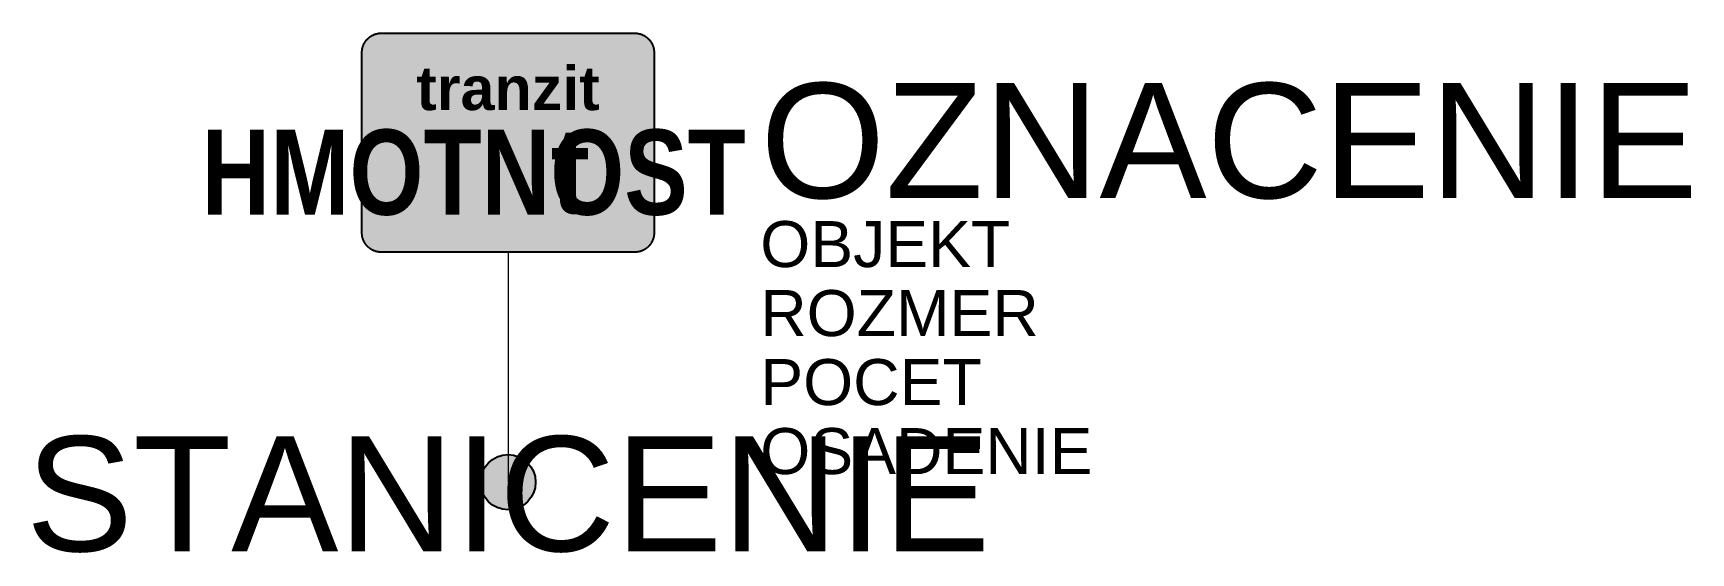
# Model space of a CAD drawing. Header units: metres. Extents: x -10.3 to 25.7, y -1.5 to 9.8.
import ezdxf
from ezdxf.enums import TextEntityAlignment as Align

# ---------------------------------------------------------------- set-up
doc = ezdxf.new("R2010")
doc.units = ezdxf.units.M
doc.layers.get('Defpoints').update_dxf_attribs({"color": 140, "lineweight": 5})
doc.styles.add('DZ', font='arialbd.ttf')
doc.styles.get("Standard").update_dxf_attribs({"font": 'arial.ttf'})

msp = doc.modelspace()

# ---------------------------------------------------------------- hatches: boundary and pattern name
at = {"true_color": 0xf1efea}
msp.add_hatch(color=7, dxfattribs=at).paths.add_polyline_path([(-2.752, 5), (-2.757, 5), (-2.762, 5), (-2.767, 5), (-2.773, 5), (-2.778, 5.001), (-2.783, 5.001), (-2.788, 5.002), (-2.793, 5.002), (-2.799, 5.003), (-2.804, 5.003), (-2.809, 5.004), (-2.814, 5.005), (-2.819, 5.005), (-2.824, 5.006), (-2.83, 5.007), (-2.835, 5.008), (-2.84, 5.009), (-2.845, 5.01), (-2.85, 5.012), (-2.855, 5.013), (-2.86, 5.014), (-2.865, 5.015), (-2.87, 5.017), (-2.875, 5.018), (-2.88, 5.02), (-2.885, 5.021), (-2.89, 5.023), (-2.894, 5.025), (-2.899, 5.027), (-2.904, 5.028), (-2.909, 5.03), (-2.914, 5.032), (-2.918, 5.034), (-2.923, 5.036), (-2.928, 5.038), (-2.933, 5.041), (-2.937, 5.043), (-2.942, 5.045), (-2.946, 5.047), (-2.951, 5.05), (-2.956, 5.052), (-2.96, 5.055), (-2.965, 5.057), (-2.969, 5.06), (-2.973, 5.063), (-2.978, 5.065), (-2.982, 5.068), (-2.987, 5.071), (-2.991, 5.074), (-2.995, 5.077), (-2.999, 5.08), (-3.004, 5.083), (-3.008, 5.086), (-3.012, 5.089), (-3.016, 5.093), (-3.02, 5.096), (-3.024, 5.099), (-3.028, 5.103), (-3.032, 5.106), (-3.036, 5.109), (-3.04, 5.113), (-3.044, 5.117), (-3.047, 5.12), (-3.051, 5.124), (-3.055, 5.128), (-3.058, 5.131), (-3.062, 5.135), (-3.065, 5.139), (-3.069, 5.143), (-3.072, 5.147), (-3.076, 5.151), (-3.079, 5.155), (-3.082, 5.159), (-3.086, 5.163), (-3.089, 5.167), (-3.092, 5.171), (-3.095, 5.176), (-3.098, 5.18), (-3.101, 5.184), (-3.104, 5.188), (-3.107, 5.193), (-3.109, 5.197), (-3.112, 5.201), (-3.115, 5.206), (-3.118, 5.21), (-3.12, 5.215), (-3.123, 5.219), (-3.125, 5.224), (-3.128, 5.229), (-3.13, 5.233), (-3.132, 5.238), (-3.134, 5.242), (-3.137, 5.247), (-3.139, 5.252), (-3.141, 5.256), (-3.143, 5.261), (-3.145, 5.266), (-3.147, 5.271), (-3.148, 5.276), (-3.15, 5.281), (-3.152, 5.285), (-3.154, 5.29), (-3.155, 5.295), (-3.157, 5.3), (-3.158, 5.305), (-3.16, 5.31), (-3.161, 5.315), (-3.162, 5.32), (-3.164, 5.325), (-3.165, 5.33), (-3.166, 5.335), (-3.167, 5.34), (-3.168, 5.345), (-3.169, 5.351), (-3.17, 5.356), (-3.17, 5.361), (-3.171, 5.366), (-3.172, 5.371), (-3.172, 5.376), (-3.173, 5.381), (-3.173, 5.387), (-3.174, 5.392), (-3.174, 5.397), (-3.174, 5.402), (-3.175, 5.408), (-3.175, 5.413), (-3.175, 5.418), (-3.175, 5.423), (-3.175, 9.339), (-3.175, 9.344), (-3.175, 9.35), (-3.175, 9.355), (-3.174, 9.36), (-3.174, 9.365), (-3.174, 9.371), (-3.173, 9.376), (-3.173, 9.381), (-3.172, 9.386), (-3.172, 9.391), (-3.171, 9.397), (-3.17, 9.402), (-3.17, 9.407), (-3.169, 9.412), (-3.168, 9.417), (-3.167, 9.422), (-3.166, 9.427), (-3.165, 9.432), (-3.164, 9.437), (-3.162, 9.442), (-3.161, 9.447), (-3.16, 9.452), (-3.158, 9.457), (-3.157, 9.462), (-3.155, 9.467), (-3.154, 9.472), (-3.152, 9.477), (-3.15, 9.482), (-3.148, 9.487), (-3.147, 9.492), (-3.145, 9.496), (-3.143, 9.501), (-3.141, 9.506), (-3.139, 9.511), (-3.137, 9.515), (-3.134, 9.52), (-3.132, 9.525), (-3.13, 9.529), (-3.128, 9.534), (-3.125, 9.538), (-3.123, 9.543), (-3.12, 9.548), (-3.118, 9.552), (-3.115, 9.556), (-3.112, 9.561), (-3.109, 9.565), (-3.107, 9.57), (-3.104, 9.574), (-3.101, 9.578), (-3.098, 9.583), (-3.095, 9.587), (-3.092, 9.591), (-3.089, 9.595), (-3.086, 9.599), (-3.082, 9.603), (-3.079, 9.607), (-3.076, 9.611), (-3.072, 9.615), (-3.069, 9.619), (-3.065, 9.623), (-3.062, 9.627), (-3.058, 9.631), (-3.055, 9.635), (-3.051, 9.638), (-3.047, 9.642), (-3.044, 9.646), (-3.04, 9.649), (-3.036, 9.653), (-3.032, 9.656), (-3.028, 9.66), (-3.024, 9.663), (-3.02, 9.667), (-3.016, 9.67), (-3.012, 9.673), (-3.008, 9.676), (-3.004, 9.679), (-2.999, 9.682), (-2.995, 9.685), (-2.991, 9.688), (-2.987, 9.691), (-2.982, 9.694), (-2.978, 9.697), (-2.973, 9.7), (-2.969, 9.702), (-2.965, 9.705), (-2.96, 9.708), (-2.956, 9.71), (-2.951, 9.713), (-2.946, 9.715), (-2.942, 9.717), (-2.937, 9.72), (-2.933, 9.722), (-2.928, 9.724), (-2.923, 9.726), (-2.918, 9.728), (-2.914, 9.73), (-2.909, 9.732), (-2.904, 9.734), (-2.899, 9.736), (-2.894, 9.738), (-2.89, 9.739), (-2.885, 9.741), (-2.88, 9.743), (-2.875, 9.744), (-2.87, 9.746), (-2.865, 9.747), (-2.86, 9.748), (-2.855, 9.75), (-2.85, 9.751), (-2.845, 9.752), (-2.84, 9.753), (-2.835, 9.754), (-2.83, 9.755), (-2.824, 9.756), (-2.819, 9.757), (-2.814, 9.758), (-2.809, 9.759), (-2.804, 9.759), (-2.799, 9.76), (-2.793, 9.76), (-2.788, 9.761), (-2.783, 9.761), (-2.778, 9.762), (-2.773, 9.762), (-2.767, 9.762), (-2.762, 9.762), (-2.757, 9.762), (-2.752, 9.762), (2.752, 9.762), (2.757, 9.762), (2.762, 9.762), (2.767, 9.762), (2.773, 9.762), (2.778, 9.762), (2.783, 9.761), (2.788, 9.761), (2.793, 9.76), (2.799, 9.76), (2.804, 9.759), (2.809, 9.759), (2.814, 9.758), (2.819, 9.757), (2.824, 9.756), (2.83, 9.755), (2.835, 9.754), (2.84, 9.753), (2.845, 9.752), (2.85, 9.751), (2.855, 9.75), (2.86, 9.748), (2.865, 9.747), (2.87, 9.746), (2.875, 9.744), (2.88, 9.743), (2.885, 9.741), (2.89, 9.739), (2.894, 9.738), (2.899, 9.736), (2.904, 9.734), (2.909, 9.732), (2.914, 9.73), (2.918, 9.728), (2.923, 9.726), (2.928, 9.724), (2.933, 9.722), (2.937, 9.72), (2.942, 9.717), (2.946, 9.715), (2.951, 9.713), (2.956, 9.71), (2.96, 9.708), (2.965, 9.705), (2.969, 9.702), (2.973, 9.7), (2.978, 9.697), (2.982, 9.694), (2.987, 9.691), (2.991, 9.688), (2.995, 9.685), (2.999, 9.682), (3.003, 9.679), (3.008, 9.676), (3.012, 9.673), (3.016, 9.67), (3.02, 9.667), (3.024, 9.663), (3.028, 9.66), (3.032, 9.656), (3.036, 9.653), (3.04, 9.649), (3.043, 9.646), (3.047, 9.642), (3.051, 9.638), (3.055, 9.635), (3.058, 9.631), (3.062, 9.627), (3.065, 9.623), (3.069, 9.619), (3.072, 9.615), (3.076, 9.611), (3.079, 9.607), (3.082, 9.603), (3.086, 9.599), (3.089, 9.595), (3.092, 9.591), (3.095, 9.587), (3.098, 9.583), (3.101, 9.578), (3.104, 9.574), (3.107, 9.57), (3.109, 9.565), (3.112, 9.561), (3.115, 9.556), (3.118, 9.552), (3.12, 9.548), (3.123, 9.543), (3.125, 9.538), (3.128, 9.534), (3.13, 9.529), (3.132, 9.525), (3.134, 9.52), (3.137, 9.515), (3.139, 9.511), (3.141, 9.506), (3.143, 9.501), (3.145, 9.496), (3.147, 9.492), (3.148, 9.487), (3.15, 9.482), (3.152, 9.477), (3.154, 9.472), (3.155, 9.467), (3.157, 9.462), (3.158, 9.457), (3.16, 9.452), (3.161, 9.447), (3.162, 9.442), (3.163, 9.437), (3.165, 9.432), (3.166, 9.427), (3.167, 9.422), (3.168, 9.417), (3.169, 9.412), (3.17, 9.407), (3.17, 9.402), (3.171, 9.397), (3.172, 9.391), (3.172, 9.386), (3.173, 9.381), (3.173, 9.376), (3.174, 9.371), (3.174, 9.365), (3.174, 9.36), (3.175, 9.355), (3.175, 9.35), (3.175, 9.344), (3.175, 9.339), (3.175, 5.423), (3.175, 5.418), (3.175, 5.413), (3.175, 5.408), (3.174, 5.402), (3.174, 5.397), (3.174, 5.392), (3.173, 5.387), (3.173, 5.381), (3.172, 5.376), (3.172, 5.371), (3.171, 5.366), (3.17, 5.361), (3.17, 5.356), (3.169, 5.351), (3.168, 5.345), (3.167, 5.34), (3.166, 5.335), (3.165, 5.33), (3.163, 5.325), (3.162, 5.32), (3.161, 5.315), (3.16, 5.31), (3.158, 5.305), (3.157, 5.3), (3.155, 5.295), (3.154, 5.29), (3.152, 5.285), (3.15, 5.281), (3.148, 5.276), (3.147, 5.271), (3.145, 5.266), (3.143, 5.261), (3.141, 5.256), (3.139, 5.252), (3.137, 5.247), (3.134, 5.242), (3.132, 5.238), (3.13, 5.233), (3.128, 5.229), (3.125, 5.224), (3.123, 5.219), (3.12, 5.215), (3.118, 5.21), (3.115, 5.206), (3.112, 5.201), (3.109, 5.197), (3.107, 5.193), (3.104, 5.188), (3.101, 5.184), (3.098, 5.18), (3.095, 5.176), (3.092, 5.171), (3.089, 5.167), (3.086, 5.163), (3.082, 5.159), (3.079, 5.155), (3.076, 5.151), (3.072, 5.147), (3.069, 5.143), (3.065, 5.139), (3.062, 5.135), (3.058, 5.131), (3.055, 5.128), (3.051, 5.124), (3.047, 5.12), (3.043, 5.117), (3.04, 5.113), (3.036, 5.109), (3.032, 5.106), (3.028, 5.103), (3.024, 5.099), (3.02, 5.096), (3.016, 5.093), (3.012, 5.089), (3.008, 5.086), (3.003, 5.083), (2.999, 5.08), (2.995, 5.077), (2.991, 5.074), (2.987, 5.071), (2.982, 5.068), (2.978, 5.065), (2.973, 5.063), (2.969, 5.06), (2.965, 5.057), (2.96, 5.055), (2.956, 5.052), (2.951, 5.05), (2.946, 5.047), (2.942, 5.045), (2.937, 5.043), (2.933, 5.041), (2.928, 5.038), (2.923, 5.036), (2.918, 5.034), (2.914, 5.032), (2.909, 5.03), (2.904, 5.028), (2.899, 5.027), (2.894, 5.025), (2.89, 5.023), (2.885, 5.021), (2.88, 5.02), (2.875, 5.018), (2.87, 5.017), (2.865, 5.015), (2.86, 5.014), (2.855, 5.013), (2.85, 5.012), (2.845, 5.01), (2.84, 5.009), (2.835, 5.008), (2.83, 5.007), (2.824, 5.006), (2.819, 5.005), (2.814, 5.005), (2.809, 5.004), (2.804, 5.003), (2.799, 5.003), (2.793, 5.002), (2.788, 5.002), (2.783, 5.001), (2.778, 5.001), (2.773, 5), (2.767, 5), (2.762, 5), (2.757, 5), (2.752, 5)])
at = {"true_color": 0x9b9b9b}
h = msp.add_hatch(color=253, dxfattribs=at)
h.paths.add_polyline_path([(-2.752, 5.106), (-2.76, 5.106), (-2.768, 5.106), (-2.776, 5.107), (-2.784, 5.107), (-2.792, 5.108), (-2.8, 5.109), (-2.808, 5.111), (-2.816, 5.112), (-2.823, 5.114), (-2.831, 5.116), (-2.839, 5.118), (-2.846, 5.12), (-2.854, 5.122), (-2.861, 5.125), (-2.868, 5.128), (-2.875, 5.131), (-2.882, 5.134), (-2.889, 5.137), (-2.896, 5.141), (-2.903, 5.144), (-2.91, 5.148), (-2.916, 5.152), (-2.923, 5.156), (-2.929, 5.16), (-2.935, 5.164), (-2.942, 5.169), (-2.948, 5.174), (-2.954, 5.178), (-2.959, 5.183), (-2.965, 5.188), (-2.971, 5.193), (-2.976, 5.199), (-2.981, 5.204), (-2.987, 5.21), (-2.992, 5.215), (-2.997, 5.221), (-3.001, 5.227), (-3.006, 5.233), (-3.011, 5.239), (-3.015, 5.246), (-3.019, 5.252), (-3.023, 5.259), (-3.027, 5.265), (-3.031, 5.272), (-3.034, 5.279), (-3.038, 5.286), (-3.041, 5.293), (-3.044, 5.3), (-3.047, 5.307), (-3.05, 5.314), (-3.053, 5.321), (-3.055, 5.329), (-3.057, 5.336), (-3.059, 5.344), (-3.061, 5.352), (-3.063, 5.359), (-3.064, 5.367), (-3.066, 5.375), (-3.067, 5.383), (-3.068, 5.391), (-3.068, 5.399), (-3.069, 5.407), (-3.069, 5.415), (-3.069, 5.423), (-3.069, 9.339), (-3.069, 9.347), (-3.069, 9.355), (-3.068, 9.364), (-3.068, 9.372), (-3.067, 9.38), (-3.066, 9.388), (-3.064, 9.395), (-3.063, 9.403), (-3.061, 9.411), (-3.059, 9.418), (-3.057, 9.426), (-3.055, 9.434), (-3.053, 9.441), (-3.05, 9.448), (-3.047, 9.456), (-3.044, 9.463), (-3.041, 9.47), (-3.038, 9.477), (-3.034, 9.484), (-3.031, 9.49), (-3.027, 9.497), (-3.023, 9.504), (-3.019, 9.51), (-3.015, 9.517), (-3.011, 9.523), (-3.006, 9.529), (-3.001, 9.535), (-2.997, 9.541), (-2.992, 9.547), (-2.987, 9.553), (-2.981, 9.558), (-2.976, 9.564), (-2.971, 9.569), (-2.965, 9.574), (-2.959, 9.579), (-2.954, 9.584), (-2.948, 9.589), (-2.942, 9.594), (-2.935, 9.598), (-2.929, 9.602), (-2.923, 9.607), (-2.916, 9.611), (-2.91, 9.615), (-2.903, 9.618), (-2.896, 9.622), (-2.889, 9.625), (-2.882, 9.629), (-2.875, 9.632), (-2.868, 9.635), (-2.861, 9.637), (-2.854, 9.64), (-2.846, 9.642), (-2.839, 9.645), (-2.831, 9.647), (-2.823, 9.649), (-2.816, 9.65), (-2.808, 9.652), (-2.8, 9.653), (-2.792, 9.654), (-2.784, 9.655), (-2.776, 9.656), (-2.768, 9.656), (-2.76, 9.657), (-2.752, 9.657), (2.752, 9.657), (2.76, 9.657), (2.768, 9.656), (2.776, 9.656), (2.784, 9.655), (2.792, 9.654), (2.8, 9.653), (2.808, 9.652), (2.816, 9.65), (2.823, 9.649), (2.831, 9.647), (2.839, 9.645), (2.846, 9.642), (2.853, 9.64), (2.861, 9.637), (2.868, 9.635), (2.875, 9.632), (2.882, 9.629), (2.889, 9.625), (2.896, 9.622), (2.903, 9.618), (2.91, 9.615), (2.916, 9.611), (2.923, 9.607), (2.929, 9.602), (2.935, 9.598), (2.942, 9.594), (2.948, 9.589), (2.954, 9.584), (2.959, 9.579), (2.965, 9.574), (2.971, 9.569), (2.976, 9.564), (2.981, 9.558), (2.987, 9.553), (2.992, 9.547), (2.997, 9.541), (3.001, 9.535), (3.006, 9.529), (3.011, 9.523), (3.015, 9.517), (3.019, 9.51), (3.023, 9.504), (3.027, 9.497), (3.031, 9.49), (3.034, 9.484), (3.038, 9.477), (3.041, 9.47), (3.044, 9.463), (3.047, 9.456), (3.05, 9.448), (3.052, 9.441), (3.055, 9.434), (3.057, 9.426), (3.059, 9.418), (3.061, 9.411), (3.063, 9.403), (3.064, 9.395), (3.066, 9.388), (3.067, 9.38), (3.068, 9.372), (3.068, 9.364), (3.069, 9.355), (3.069, 9.347), (3.069, 9.339), (3.069, 5.423), (3.069, 5.415), (3.069, 5.407), (3.068, 5.399), (3.068, 5.391), (3.067, 5.383), (3.066, 5.375), (3.064, 5.367), (3.063, 5.359), (3.061, 5.352), (3.059, 5.344), (3.057, 5.336), (3.055, 5.329), (3.052, 5.321), (3.05, 5.314), (3.047, 5.307), (3.044, 5.3), (3.041, 5.293), (3.038, 5.286), (3.034, 5.279), (3.031, 5.272), (3.027, 5.265), (3.023, 5.259), (3.019, 5.252), (3.015, 5.246), (3.011, 5.239), (3.006, 5.233), (3.001, 5.227), (2.997, 5.221), (2.992, 5.215), (2.987, 5.21), (2.981, 5.204), (2.976, 5.199), (2.971, 5.193), (2.965, 5.188), (2.959, 5.183), (2.954, 5.178), (2.948, 5.174), (2.942, 5.169), (2.935, 5.164), (2.929, 5.16), (2.923, 5.156), (2.916, 5.152), (2.91, 5.148), (2.903, 5.144), (2.896, 5.141), (2.889, 5.137), (2.882, 5.134), (2.875, 5.131), (2.868, 5.128), (2.861, 5.125), (2.853, 5.122), (2.846, 5.12), (2.839, 5.118), (2.831, 5.116), (2.823, 5.114), (2.816, 5.112), (2.808, 5.111), (2.8, 5.109), (2.792, 5.108), (2.784, 5.107), (2.776, 5.107), (2.768, 5.106), (2.76, 5.106), (2.752, 5.106)])
h.paths.add_polyline_path([(-2.752, 5.265), (-2.756, 5.265), (-2.76, 5.265), (-2.764, 5.265), (-2.768, 5.265), (-2.772, 5.266), (-2.776, 5.266), (-2.78, 5.267), (-2.784, 5.268), (-2.788, 5.269), (-2.791, 5.27), (-2.795, 5.271), (-2.799, 5.272), (-2.803, 5.273), (-2.806, 5.274), (-2.81, 5.276), (-2.813, 5.277), (-2.817, 5.279), (-2.82, 5.28), (-2.824, 5.282), (-2.827, 5.284), (-2.831, 5.286), (-2.834, 5.288), (-2.837, 5.29), (-2.84, 5.292), (-2.844, 5.294), (-2.847, 5.296), (-2.85, 5.298), (-2.853, 5.301), (-2.856, 5.303), (-2.858, 5.306), (-2.861, 5.308), (-2.864, 5.311), (-2.867, 5.314), (-2.869, 5.317), (-2.872, 5.319), (-2.874, 5.322), (-2.877, 5.325), (-2.879, 5.328), (-2.881, 5.331), (-2.883, 5.335), (-2.885, 5.338), (-2.887, 5.341), (-2.889, 5.344), (-2.891, 5.348), (-2.893, 5.351), (-2.895, 5.354), (-2.896, 5.358), (-2.898, 5.361), (-2.899, 5.365), (-2.901, 5.369), (-2.902, 5.372), (-2.903, 5.376), (-2.904, 5.38), (-2.905, 5.384), (-2.906, 5.387), (-2.907, 5.391), (-2.908, 5.395), (-2.909, 5.399), (-2.909, 5.403), (-2.91, 5.407), (-2.91, 5.411), (-2.91, 5.415), (-2.91, 5.419), (-2.91, 5.423), (-2.91, 9.339), (-2.91, 9.343), (-2.91, 9.347), (-2.91, 9.351), (-2.91, 9.355), (-2.909, 9.359), (-2.909, 9.363), (-2.908, 9.367), (-2.907, 9.371), (-2.906, 9.375), (-2.905, 9.379), (-2.904, 9.383), (-2.903, 9.386), (-2.902, 9.39), (-2.901, 9.394), (-2.899, 9.397), (-2.898, 9.401), (-2.896, 9.404), (-2.895, 9.408), (-2.893, 9.411), (-2.891, 9.415), (-2.889, 9.418), (-2.887, 9.421), (-2.885, 9.425), (-2.883, 9.428), (-2.881, 9.431), (-2.879, 9.434), (-2.877, 9.437), (-2.874, 9.44), (-2.872, 9.443), (-2.869, 9.446), (-2.867, 9.449), (-2.864, 9.451), (-2.861, 9.454), (-2.858, 9.457), (-2.856, 9.459), (-2.853, 9.462), (-2.85, 9.464), (-2.847, 9.466), (-2.844, 9.469), (-2.84, 9.471), (-2.837, 9.473), (-2.834, 9.475), (-2.831, 9.477), (-2.827, 9.479), (-2.824, 9.48), (-2.82, 9.482), (-2.817, 9.484), (-2.813, 9.485), (-2.81, 9.487), (-2.806, 9.488), (-2.803, 9.49), (-2.799, 9.491), (-2.795, 9.492), (-2.791, 9.493), (-2.788, 9.494), (-2.784, 9.495), (-2.78, 9.495), (-2.776, 9.496), (-2.772, 9.497), (-2.768, 9.497), (-2.764, 9.497), (-2.76, 9.498), (-2.756, 9.498), (-2.752, 9.498), (2.752, 9.498), (2.756, 9.498), (2.76, 9.498), (2.764, 9.497), (2.768, 9.497), (2.772, 9.497), (2.776, 9.496), (2.78, 9.495), (2.784, 9.495), (2.787, 9.494), (2.791, 9.493), (2.795, 9.492), (2.799, 9.491), (2.803, 9.49), (2.806, 9.488), (2.81, 9.487), (2.813, 9.485), (2.817, 9.484), (2.82, 9.482), (2.824, 9.48), (2.827, 9.479), (2.831, 9.477), (2.834, 9.475), (2.837, 9.473), (2.84, 9.471), (2.844, 9.469), (2.847, 9.466), (2.85, 9.464), (2.853, 9.462), (2.856, 9.459), (2.858, 9.457), (2.861, 9.454), (2.864, 9.451), (2.867, 9.449), (2.869, 9.446), (2.872, 9.443), (2.874, 9.44), (2.877, 9.437), (2.879, 9.434), (2.881, 9.431), (2.883, 9.428), (2.885, 9.425), (2.887, 9.421), (2.889, 9.418), (2.891, 9.415), (2.893, 9.411), (2.895, 9.408), (2.896, 9.404), (2.898, 9.401), (2.899, 9.397), (2.901, 9.394), (2.902, 9.39), (2.903, 9.386), (2.904, 9.383), (2.905, 9.379), (2.906, 9.375), (2.907, 9.371), (2.908, 9.367), (2.909, 9.363), (2.909, 9.359), (2.91, 9.355), (2.91, 9.351), (2.91, 9.347), (2.91, 9.343), (2.91, 9.339), (2.91, 5.423), (2.91, 5.419), (2.91, 5.415), (2.91, 5.411), (2.91, 5.407), (2.909, 5.403), (2.909, 5.399), (2.908, 5.395), (2.907, 5.391), (2.906, 5.387), (2.905, 5.384), (2.904, 5.38), (2.903, 5.376), (2.902, 5.372), (2.901, 5.369), (2.899, 5.365), (2.898, 5.361), (2.896, 5.358), (2.895, 5.354), (2.893, 5.351), (2.891, 5.348), (2.889, 5.344), (2.887, 5.341), (2.885, 5.338), (2.883, 5.335), (2.881, 5.331), (2.879, 5.328), (2.877, 5.325), (2.874, 5.322), (2.872, 5.319), (2.869, 5.317), (2.867, 5.314), (2.864, 5.311), (2.861, 5.308), (2.858, 5.306), (2.856, 5.303), (2.853, 5.301), (2.85, 5.298), (2.847, 5.296), (2.844, 5.294), (2.84, 5.292), (2.837, 5.29), (2.834, 5.288), (2.831, 5.286), (2.827, 5.284), (2.824, 5.282), (2.82, 5.28), (2.817, 5.279), (2.813, 5.277), (2.81, 5.276), (2.806, 5.274), (2.803, 5.273), (2.799, 5.272), (2.795, 5.271), (2.791, 5.27), (2.787, 5.269), (2.784, 5.268), (2.78, 5.267), (2.776, 5.266), (2.772, 5.266), (2.768, 5.265), (2.764, 5.265), (2.76, 5.265), (2.756, 5.265), (2.752, 5.265)], flags=16)
h = msp.add_hatch(color=0)
h.dxf.hatch_style = 1
h.paths.add_polyline_path([(0.6, 0, 1), (-0.6, 0, 1)])

# ---------------------------------------------------------------- linework, layer by layer
at = {"lineweight": 9}
msp.add_line((0, 5), (0, 2.5), dxfattribs=at)
at = {"color": 0, "lineweight": 9}
msp.add_line((0, 2.5), (0, 0), dxfattribs=at)
at = {"color": 7, "true_color": 0xf1efea}
msp.add_lwpolyline([(-2.752, 5), (-2.757, 5), (-2.762, 5), (-2.767, 5), (-2.773, 5), (-2.778, 5.001), (-2.783, 5.001), (-2.788, 5.002), (-2.793, 5.002), (-2.799, 5.003), (-2.804, 5.003), (-2.809, 5.004), (-2.814, 5.005), (-2.819, 5.005), (-2.824, 5.006), (-2.83, 5.007), (-2.835, 5.008), (-2.84, 5.009), (-2.845, 5.01), (-2.85, 5.012), (-2.855, 5.013), (-2.86, 5.014), (-2.865, 5.015), (-2.87, 5.017), (-2.875, 5.018), (-2.88, 5.02), (-2.885, 5.021), (-2.89, 5.023), (-2.894, 5.025), (-2.899, 5.027), (-2.904, 5.028), (-2.909, 5.03), (-2.914, 5.032), (-2.918, 5.034), (-2.923, 5.036), (-2.928, 5.038), (-2.933, 5.041), (-2.937, 5.043), (-2.942, 5.045), (-2.946, 5.047), (-2.951, 5.05), (-2.956, 5.052), (-2.96, 5.055), (-2.965, 5.057), (-2.969, 5.06), (-2.973, 5.063), (-2.978, 5.065), (-2.982, 5.068), (-2.987, 5.071), (-2.991, 5.074), (-2.995, 5.077), (-2.999, 5.08), (-3.004, 5.083), (-3.008, 5.086), (-3.012, 5.089), (-3.016, 5.093), (-3.02, 5.096), (-3.024, 5.099), (-3.028, 5.103), (-3.032, 5.106), (-3.036, 5.109), (-3.04, 5.113), (-3.044, 5.117), (-3.047, 5.12), (-3.051, 5.124), (-3.055, 5.128), (-3.058, 5.131), (-3.062, 5.135), (-3.065, 5.139), (-3.069, 5.143), (-3.072, 5.147), (-3.076, 5.151), (-3.079, 5.155), (-3.082, 5.159), (-3.086, 5.163), (-3.089, 5.167), (-3.092, 5.171), (-3.095, 5.176), (-3.098, 5.18), (-3.101, 5.184), (-3.104, 5.188), (-3.107, 5.193), (-3.109, 5.197), (-3.112, 5.201), (-3.115, 5.206), (-3.118, 5.21), (-3.12, 5.215), (-3.123, 5.219), (-3.125, 5.224), (-3.128, 5.229), (-3.13, 5.233), (-3.132, 5.238), (-3.134, 5.242), (-3.137, 5.247), (-3.139, 5.252), (-3.141, 5.256), (-3.143, 5.261), (-3.145, 5.266), (-3.147, 5.271), (-3.148, 5.276), (-3.15, 5.281), (-3.152, 5.285), (-3.154, 5.29), (-3.155, 5.295), (-3.157, 5.3), (-3.158, 5.305), (-3.16, 5.31), (-3.161, 5.315), (-3.162, 5.32), (-3.164, 5.325), (-3.165, 5.33), (-3.166, 5.335), (-3.167, 5.34), (-3.168, 5.345), (-3.169, 5.351), (-3.17, 5.356), (-3.17, 5.361), (-3.171, 5.366), (-3.172, 5.371), (-3.172, 5.376), (-3.173, 5.381), (-3.173, 5.387), (-3.174, 5.392), (-3.174, 5.397), (-3.174, 5.402), (-3.175, 5.408), (-3.175, 5.413), (-3.175, 5.418), (-3.175, 5.423), (-3.175, 9.339), (-3.175, 9.344), (-3.175, 9.35), (-3.175, 9.355), (-3.174, 9.36), (-3.174, 9.365), (-3.174, 9.371), (-3.173, 9.376), (-3.173, 9.381), (-3.172, 9.386), (-3.172, 9.391), (-3.171, 9.397), (-3.17, 9.402), (-3.17, 9.407), (-3.169, 9.412), (-3.168, 9.417), (-3.167, 9.422), (-3.166, 9.427), (-3.165, 9.432), (-3.164, 9.437), (-3.162, 9.442), (-3.161, 9.447), (-3.16, 9.452), (-3.158, 9.457), (-3.157, 9.462), (-3.155, 9.467), (-3.154, 9.472), (-3.152, 9.477), (-3.15, 9.482), (-3.148, 9.487), (-3.147, 9.492), (-3.145, 9.496), (-3.143, 9.501), (-3.141, 9.506), (-3.139, 9.511), (-3.137, 9.515), (-3.134, 9.52), (-3.132, 9.525), (-3.13, 9.529), (-3.128, 9.534), (-3.125, 9.538), (-3.123, 9.543), (-3.12, 9.548), (-3.118, 9.552), (-3.115, 9.556), (-3.112, 9.561), (-3.109, 9.565), (-3.107, 9.57), (-3.104, 9.574), (-3.101, 9.578), (-3.098, 9.583), (-3.095, 9.587), (-3.092, 9.591), (-3.089, 9.595), (-3.086, 9.599), (-3.082, 9.603), (-3.079, 9.607), (-3.076, 9.611), (-3.072, 9.615), (-3.069, 9.619), (-3.065, 9.623), (-3.062, 9.627), (-3.058, 9.631), (-3.055, 9.635), (-3.051, 9.638), (-3.047, 9.642), (-3.044, 9.646), (-3.04, 9.649), (-3.036, 9.653), (-3.032, 9.656), (-3.028, 9.66), (-3.024, 9.663), (-3.02, 9.667), (-3.016, 9.67), (-3.012, 9.673), (-3.008, 9.676), (-3.004, 9.679), (-2.999, 9.682), (-2.995, 9.685), (-2.991, 9.688), (-2.987, 9.691), (-2.982, 9.694), (-2.978, 9.697), (-2.973, 9.7), (-2.969, 9.702), (-2.965, 9.705), (-2.96, 9.708), (-2.956, 9.71), (-2.951, 9.713), (-2.946, 9.715), (-2.942, 9.717), (-2.937, 9.72), (-2.933, 9.722), (-2.928, 9.724), (-2.923, 9.726), (-2.918, 9.728), (-2.914, 9.73), (-2.909, 9.732), (-2.904, 9.734), (-2.899, 9.736), (-2.894, 9.738), (-2.89, 9.739), (-2.885, 9.741), (-2.88, 9.743), (-2.875, 9.744), (-2.87, 9.746), (-2.865, 9.747), (-2.86, 9.748), (-2.855, 9.75), (-2.85, 9.751), (-2.845, 9.752), (-2.84, 9.753), (-2.835, 9.754), (-2.83, 9.755), (-2.824, 9.756), (-2.819, 9.757), (-2.814, 9.758), (-2.809, 9.759), (-2.804, 9.759), (-2.799, 9.76), (-2.793, 9.76), (-2.788, 9.761), (-2.783, 9.761), (-2.778, 9.762), (-2.773, 9.762), (-2.767, 9.762), (-2.762, 9.762), (-2.757, 9.762), (-2.752, 9.762), (2.752, 9.762), (2.757, 9.762), (2.762, 9.762), (2.767, 9.762), (2.773, 9.762), (2.778, 9.762), (2.783, 9.761), (2.788, 9.761), (2.793, 9.76), (2.799, 9.76), (2.804, 9.759), (2.809, 9.759), (2.814, 9.758), (2.819, 9.757), (2.824, 9.756), (2.83, 9.755), (2.835, 9.754), (2.84, 9.753), (2.845, 9.752), (2.85, 9.751), (2.855, 9.75), (2.86, 9.748), (2.865, 9.747), (2.87, 9.746), (2.875, 9.744), (2.88, 9.743), (2.885, 9.741), (2.89, 9.739), (2.894, 9.738), (2.899, 9.736), (2.904, 9.734), (2.909, 9.732), (2.914, 9.73), (2.918, 9.728), (2.923, 9.726), (2.928, 9.724), (2.933, 9.722), (2.937, 9.72), (2.942, 9.717), (2.946, 9.715), (2.951, 9.713), (2.956, 9.71), (2.96, 9.708), (2.965, 9.705), (2.969, 9.702), (2.973, 9.7), (2.978, 9.697), (2.982, 9.694), (2.987, 9.691), (2.991, 9.688), (2.995, 9.685), (2.999, 9.682), (3.003, 9.679), (3.008, 9.676), (3.012, 9.673), (3.016, 9.67), (3.02, 9.667), (3.024, 9.663), (3.028, 9.66), (3.032, 9.656), (3.036, 9.653), (3.04, 9.649), (3.043, 9.646), (3.047, 9.642), (3.051, 9.638), (3.055, 9.635), (3.058, 9.631), (3.062, 9.627), (3.065, 9.623), (3.069, 9.619), (3.072, 9.615), (3.076, 9.611), (3.079, 9.607), (3.082, 9.603), (3.086, 9.599), (3.089, 9.595), (3.092, 9.591), (3.095, 9.587), (3.098, 9.583), (3.101, 9.578), (3.104, 9.574), (3.107, 9.57), (3.109, 9.565), (3.112, 9.561), (3.115, 9.556), (3.118, 9.552), (3.12, 9.548), (3.123, 9.543), (3.125, 9.538), (3.128, 9.534), (3.13, 9.529), (3.132, 9.525), (3.134, 9.52), (3.137, 9.515), (3.139, 9.511), (3.141, 9.506), (3.143, 9.501), (3.145, 9.496), (3.147, 9.492), (3.148, 9.487), (3.15, 9.482), (3.152, 9.477), (3.154, 9.472), (3.155, 9.467), (3.157, 9.462), (3.158, 9.457), (3.16, 9.452), (3.161, 9.447), (3.162, 9.442), (3.163, 9.437), (3.165, 9.432), (3.166, 9.427), (3.167, 9.422), (3.168, 9.417), (3.169, 9.412), (3.17, 9.407), (3.17, 9.402), (3.171, 9.397), (3.172, 9.391), (3.172, 9.386), (3.173, 9.381), (3.173, 9.376), (3.174, 9.371), (3.174, 9.365), (3.174, 9.36), (3.175, 9.355), (3.175, 9.35), (3.175, 9.344), (3.175, 9.339), (3.175, 5.423), (3.175, 5.418), (3.175, 5.413), (3.175, 5.408), (3.174, 5.402), (3.174, 5.397), (3.174, 5.392), (3.173, 5.387), (3.173, 5.381), (3.172, 5.376), (3.172, 5.371), (3.171, 5.366), (3.17, 5.361), (3.17, 5.356), (3.169, 5.351), (3.168, 5.345), (3.167, 5.34), (3.166, 5.335), (3.165, 5.33), (3.163, 5.325), (3.162, 5.32), (3.161, 5.315), (3.16, 5.31), (3.158, 5.305), (3.157, 5.3), (3.155, 5.295), (3.154, 5.29), (3.152, 5.285), (3.15, 5.281), (3.148, 5.276), (3.147, 5.271), (3.145, 5.266), (3.143, 5.261), (3.141, 5.256), (3.139, 5.252), (3.137, 5.247), (3.134, 5.242), (3.132, 5.238), (3.13, 5.233), (3.128, 5.229), (3.125, 5.224), (3.123, 5.219), (3.12, 5.215), (3.118, 5.21), (3.115, 5.206), (3.112, 5.201), (3.109, 5.197), (3.107, 5.193), (3.104, 5.188), (3.101, 5.184), (3.098, 5.18), (3.095, 5.176), (3.092, 5.171), (3.089, 5.167), (3.086, 5.163), (3.082, 5.159), (3.079, 5.155), (3.076, 5.151), (3.072, 5.147), (3.069, 5.143), (3.065, 5.139), (3.062, 5.135), (3.058, 5.131), (3.055, 5.128), (3.051, 5.124), (3.047, 5.12), (3.043, 5.117), (3.04, 5.113), (3.036, 5.109), (3.032, 5.106), (3.028, 5.103), (3.024, 5.099), (3.02, 5.096), (3.016, 5.093), (3.012, 5.089), (3.008, 5.086), (3.003, 5.083), (2.999, 5.08), (2.995, 5.077), (2.991, 5.074), (2.987, 5.071), (2.982, 5.068), (2.978, 5.065), (2.973, 5.063), (2.969, 5.06), (2.965, 5.057), (2.96, 5.055), (2.956, 5.052), (2.951, 5.05), (2.946, 5.047), (2.942, 5.045), (2.937, 5.043), (2.933, 5.041), (2.928, 5.038), (2.923, 5.036), (2.918, 5.034), (2.914, 5.032), (2.909, 5.03), (2.904, 5.028), (2.899, 5.027), (2.894, 5.025), (2.89, 5.023), (2.885, 5.021), (2.88, 5.02), (2.875, 5.018), (2.87, 5.017), (2.865, 5.015), (2.86, 5.014), (2.855, 5.013), (2.85, 5.012), (2.845, 5.01), (2.84, 5.009), (2.835, 5.008), (2.83, 5.007), (2.824, 5.006), (2.819, 5.005), (2.814, 5.005), (2.809, 5.004), (2.804, 5.003), (2.799, 5.003), (2.793, 5.002), (2.788, 5.002), (2.783, 5.001), (2.778, 5.001), (2.773, 5), (2.767, 5), (2.762, 5), (2.757, 5), (2.752, 5), (-2.752, 5)], dxfattribs=at)
at = {"color": 0}
msp.add_circle((0, 0), 0.6, dxfattribs=at)

# ---------------------------------------------------------------- texts
at = {"color": 253, "true_color": 0x9b9b9b, "style": 'DZ'}
msp.add_text('tranzit', height=0.95, dxfattribs=at).set_placement((0, 8.565), align=Align.MIDDLE_CENTER)
msp.add_text('t', height=1.85, dxfattribs=at).set_placement((1.352, 5.845), align=Align.CENTER)
msp.add_attdef('OZNACENIE', (5.482, 6.177), '520.hHMOTNOST', height=2.5)
at = {"color": 253, "true_color": 0x9b9b9b, "style": 'DZ', "width": 0.8}
msp.add_attdef('HMOTNOST', text='HMOTNOST', height=1.85, dxfattribs=at).set_placement((-0.746, 5.815), align=Align.CENTER)
msp.add_attdef('STANICENIE', text='', height=2.5).set_placement((0, 1), align=Align.TOP_CENTER)
at = {"layer": 'Defpoints'}
for tag, p, s in [('OBJEKT', (5.482, 4.677), 'Jestvujúci'), ('ROZMER', (5.482, 3.177), '231x420/330x600/412x750'), ('POCET', (5.482, 1.677), ''), ('OSADENIE', (5.482, 0.177), '')]:
    msp.add_attdef(tag, p, s, height=1, dxfattribs=at)

doc.saveas('drawing.dxf')
